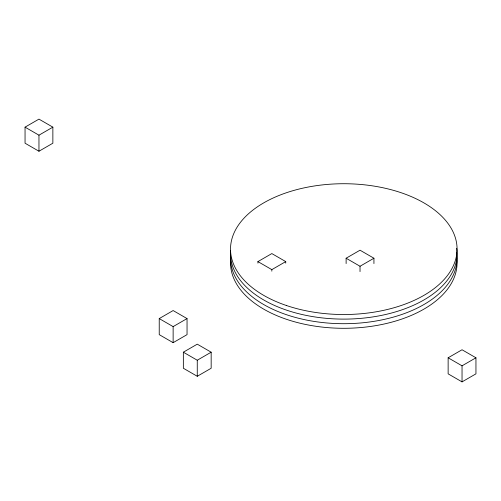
<?xml version="1.0" encoding="UTF-8"?>
<svg xmlns="http://www.w3.org/2000/svg" width="501" height="501" viewBox="0 0 501 501"><rect width="100%" height="100%" fill="white"/><g stroke="black" fill="none" stroke-linecap="round" stroke-linejoin="round"><path stroke-width="0.75" d="M25.05 127.154L38.959 119.125L52.862 127.154L52.862 143.211L38.959 151.239L25.05 143.211L25.05 127.154L38.959 135.182L52.862 127.154M159.23 318.586L173.133 310.557L187.042 318.586L187.042 334.643L173.133 342.671L159.23 334.643L159.23 318.586L173.133 326.614L187.042 318.586M257.927 263.131L257.927 261.603L271.83 253.575L285.739 261.603L285.739 263.131M257.927 261.603L271.83 269.632L285.739 261.603M183.353 352.197L197.262 344.168L211.165 352.197L211.165 368.254L197.262 376.282L183.353 368.254L183.353 352.197L197.262 360.225L211.165 352.197M346.122 263.576L346.122 258.228L360.025 250.199L373.934 258.228L373.934 263.576M346.122 258.228L360.025 266.256L373.934 258.228M448.138 357.789L462.041 349.761L475.95 357.789L475.95 373.846L462.041 381.875L448.138 373.846L448.138 357.789L462.041 365.818L475.95 357.789M462.041 365.818L462.041 381.875M360.025 266.256L360.025 271.605M271.83 269.632L271.83 271.16M197.262 360.225L197.262 376.282M173.133 326.614L173.133 342.671M38.959 135.182L38.959 151.239M456.68 257.464A113.27 65.393 0 0 1 346.003 328.28A113.27 65.393 0 0 1 230.642 260M456.68 252.873A113.27 65.393 0 0 1 346.003 323.69A113.27 65.393 0 0 1 230.642 255.41M456.68 248.283A113.27 65.393 0 0 1 346.003 319.099A113.27 65.393 0 0 1 230.642 250.819M286.328 305.478A113.27 65.393 0 0 0 457.069 249.686A113.27 65.393 0 0 0 288.012 192.209A113.27 65.393 0 0 0 286.328 305.478"/></g></svg>
